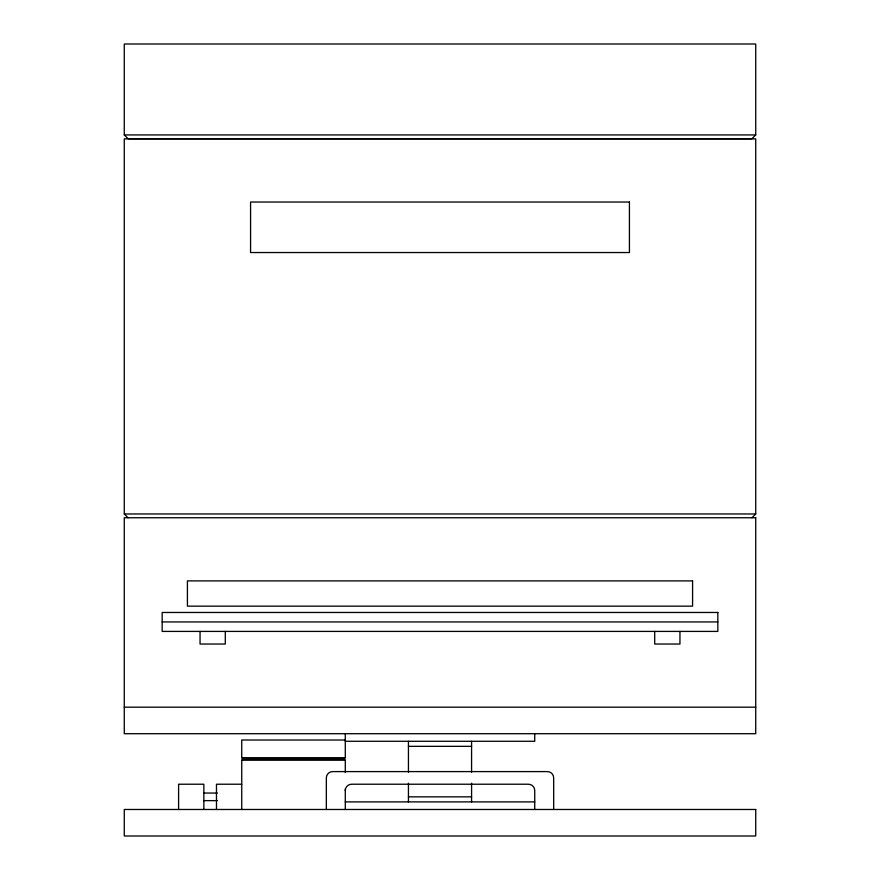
<?xml version="1.0" encoding="UTF-8"?>
<svg xmlns="http://www.w3.org/2000/svg" width="880" height="880" viewBox="0 0 880 880"><rect width="100%" height="100%" fill="white"/><g stroke="black" fill="none" stroke-linecap="round" stroke-linejoin="round"><path stroke-width="1.32" d="M755.722 134.926L751.938 138.721L128.062 138.721L124.278 134.926L124.278 44L755.722 44L755.722 134.926L124.278 134.926M241.736 809.479L241.736 760.221L243.001 758.967L344.036 758.967L345.29 757.702L345.29 733.7M751.938 517.748L755.722 513.964L755.722 138.875L124.278 138.875L124.278 513.964L128.062 517.748M124.278 513.964L755.722 513.964M162.162 621.94L717.838 621.94M124.278 707.179L755.722 707.179M345.29 740.014L241.736 740.014L241.736 757.702L243.001 758.967M345.29 741.279L534.732 741.279L534.732 733.7M408.441 746.339L471.581 746.339M241.736 757.702L345.29 757.702M241.736 760.221L345.29 760.221L345.29 772.541M241.736 784.223L216.48 784.223L216.48 809.479M203.852 793.056L217.382 793.056M408.441 796.851L471.581 796.851M203.852 800.635L217.382 800.635M345.29 801.9L534.732 801.9M344.036 758.967L345.29 760.221M679.954 631.411L679.954 644.039L654.698 644.039L654.698 631.411M553.674 809.479L553.674 777.909A6.314 6.314 0 0 0 547.36 771.595L332.662 771.595A6.314 6.314 0 0 0 326.348 777.909L326.348 809.479M534.732 809.479L534.732 790.537A6.314 6.314 0 0 0 528.418 784.223L351.604 784.223A6.314 6.314 0 0 0 345.29 790.537M471.581 741.279L471.581 772.277M471.581 783.2L471.581 801.9M408.441 741.279L408.441 772.277M408.441 783.2L408.441 801.9M345.29 788.953L345.29 809.479M225.302 631.411L225.302 644.039L200.046 644.039L200.046 631.411M203.852 809.479L203.852 784.223L178.596 784.223L178.596 809.479M629.431 202.026L250.569 202.026L250.569 252.538L629.431 252.538L629.431 202.026M755.722 517.748L124.278 517.748L124.278 733.7L755.722 733.7L755.722 517.748M692.582 580.899L187.418 580.899L187.418 606.155L692.582 606.155L692.582 580.899M717.838 612.469L162.162 612.469L162.162 631.411L717.838 631.411L717.838 612.469M755.722 809.479L124.278 809.479L124.278 836L755.722 836L755.722 809.479"/></g></svg>
